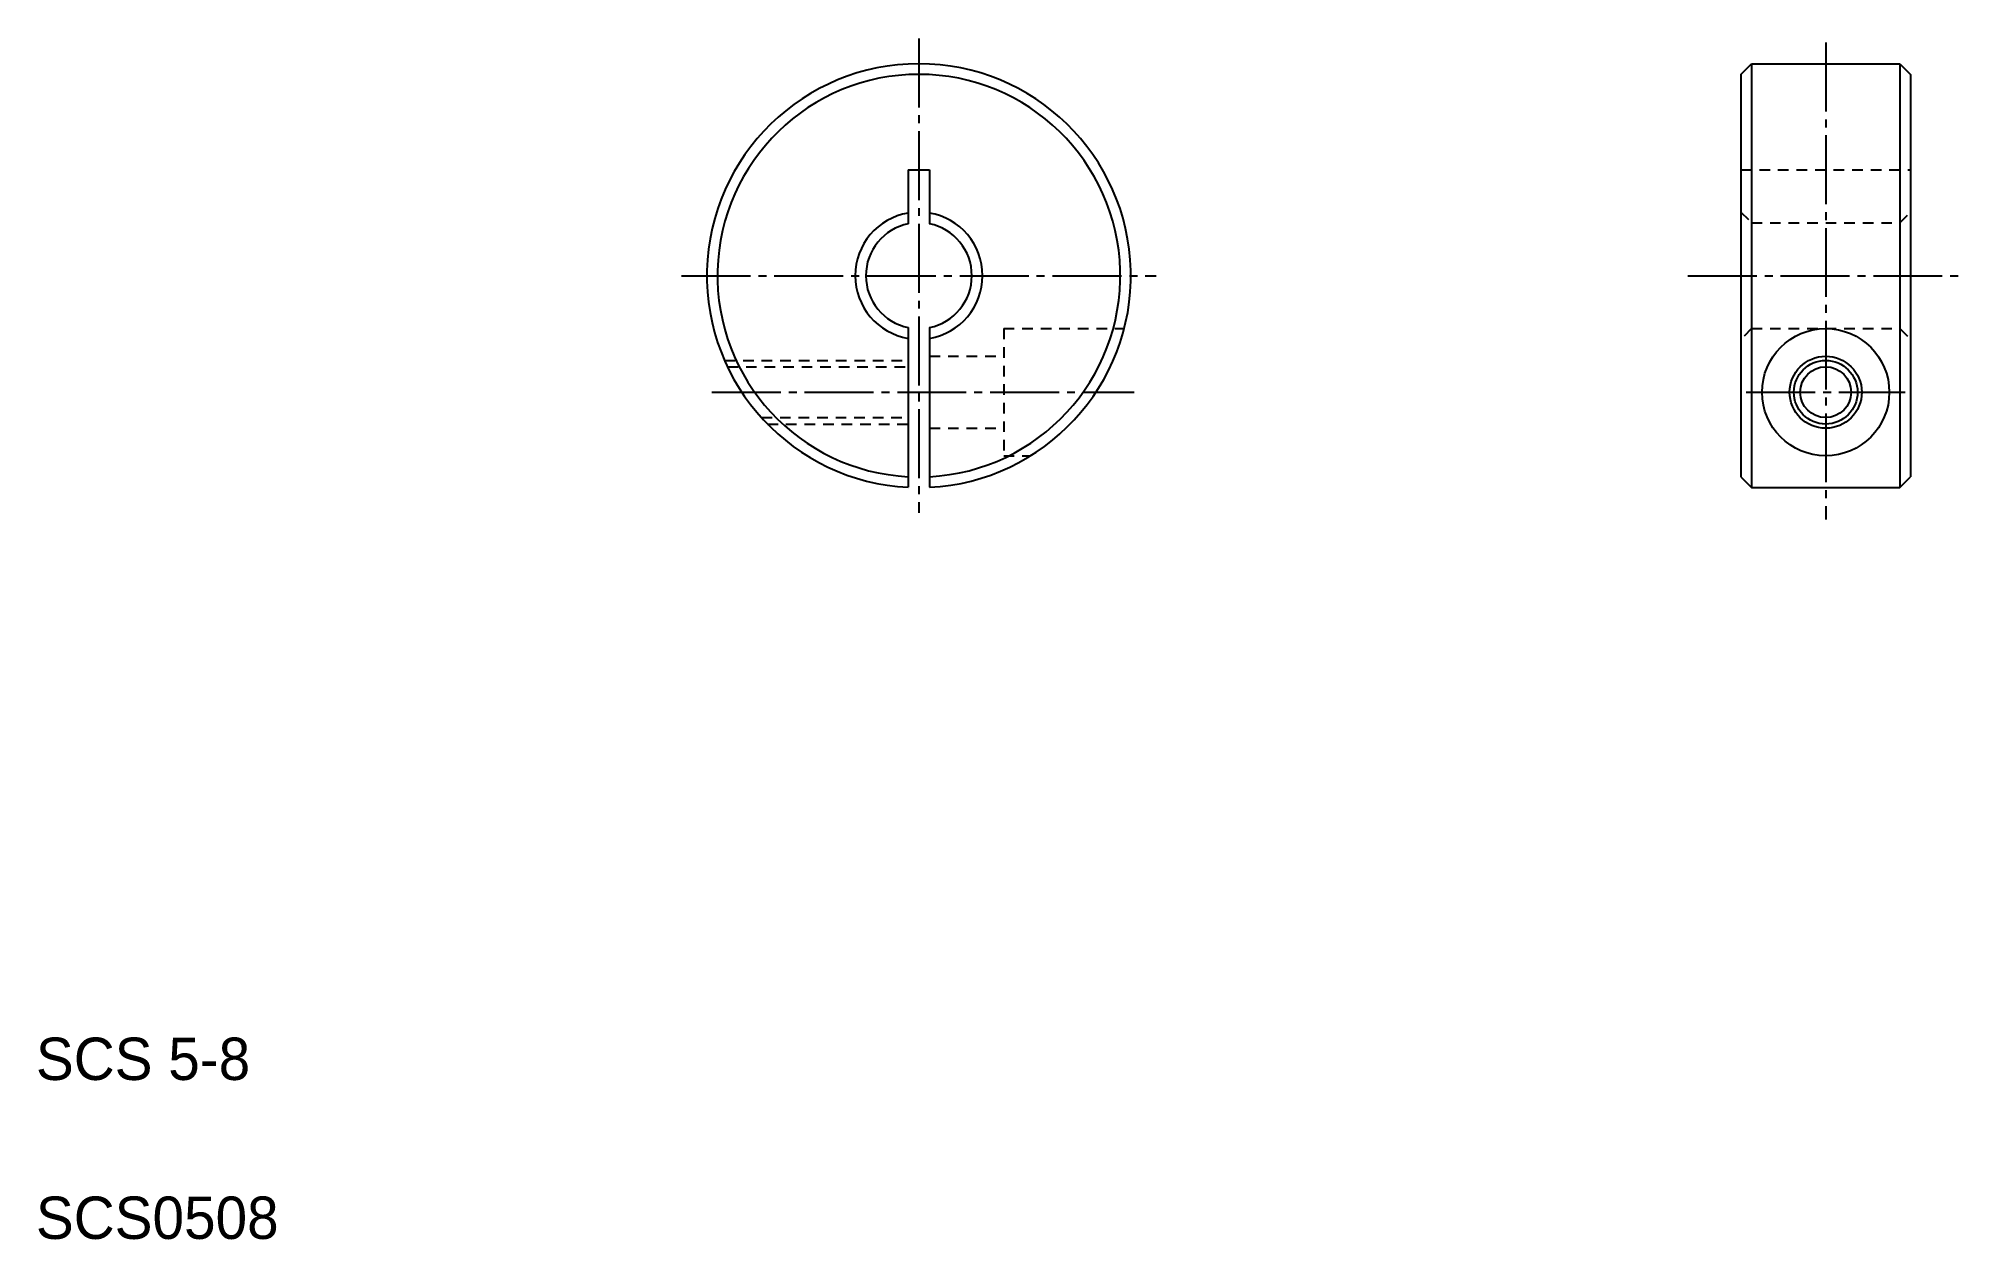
# Model space of a CAD drawing. Extents: x 5.1 to 95.9, y 5 to 61.7.
import ezdxf

# ---------------------------------------------------------------- set-up
doc = ezdxf.new("R2010")
doc.units = 0
doc.header["$LTSCALE"] = 0.25
doc.linetypes.add('CENTER', pattern=[17.5, 13, -1.5, 1.5, -1.5])
doc.linetypes.add('DASHED', pattern=[3.5, 2, -1.5])
doc.layers.get('0').update_dxf_attribs({"linetype": 'CONTINUOUS'})
doc.layers.add('CENTER', color=1, linetype='CENTER')

msp = doc.modelspace()

# ---------------------------------------------------------------- linework, layer by layer
at = {"color": 7, "linetype": 'CONTINUOUS'}
for p, q in [((85.419, 59.957), (85.919, 60.457)), ((85.419, 59.957), (85.419, 40.957)), ((85.919, 60.457), (85.919, 40.457)), ((85.919, 60.457), (92.919, 60.457)), ((92.919, 60.457), (92.919, 40.457)), ((92.919, 60.457), (93.419, 59.957)), ((93.419, 59.957), (93.419, 40.957)), ((46.146, 55.457), (46.146, 52.907)), ((46.146, 55.457), (47.146, 55.457)), ((47.146, 55.457), (47.146, 52.907)), ((46.146, 48.008), (46.146, 40.47)), ((47.146, 48.008), (47.146, 40.47)), ((85.419, 40.957), (85.919, 40.457)), ((92.919, 40.457), (93.419, 40.957)), ((85.919, 40.457), (92.919, 40.457))]:
    msp.add_line(p, q, dxfattribs=at)
at = {"color": 3, "linetype": 'DASHED'}
for p, q in [((85.419, 55.457), (93.419, 55.457)), ((85.419, 53.457), (85.919, 52.957)), ((85.919, 52.957), (92.919, 52.957)), ((92.919, 52.957), (93.419, 53.457)), ((50.646, 47.957), (56.328, 47.957)), ((50.646, 47.957), (50.646, 41.927)), ((85.919, 47.957), (85.419, 47.457)), ((85.919, 47.957), (92.919, 47.957)), ((92.919, 47.957), (93.419, 47.457)), ((37.481, 46.457), (46.146, 46.457)), ((47.146, 46.657), (50.646, 46.657)), ((37.618, 46.157), (46.146, 46.157)), ((39.222, 43.757), (46.146, 43.757)), ((39.504, 43.457), (46.146, 43.457)), ((47.146, 43.257), (50.646, 43.257)), ((50.646, 41.957), (51.914, 41.957))]:
    msp.add_line(p, q, dxfattribs=at)
for p, q in [((87.669, 52.957), (87.669, 52.958)), ((89.419, 52.957), (89.419, 52.957))]:
    msp.add_line(p, q)
at = {"color": 7, "linetype": 'CONTINUOUS'}
for radius in [3, 1.7, 1.2]:
    msp.add_circle((89.419, 44.957), radius, dxfattribs=at)
at = {"color": 3, "linetype": 'CONTINUOUS'}
msp.add_circle((89.419, 44.957), 1.5, dxfattribs=at)
at = {"color": 7, "linetype": 'CONTINUOUS'}
for radius, start, end in [(10, 272.86598, 267.13402), (9.5, 273.01696, 266.98304), (3, 99.59407, 260.40593), (2.5, 101.53696, 258.46304), (3, 279.59407, 80.40593), (2.5, 281.53696, 78.46304)]:
    msp.add_arc((46.646, 50.457), radius, start, end, dxfattribs=at)
at = {"layer": 'CENTER', "color": 1, "linetype": 'CENTER'}
for p, q in [((46.646, 61.651), (46.646, 39.264)), ((89.419, 61.457), (89.419, 38.957)), ((35.452, 50.457), (57.839, 50.457)), ((82.919, 50.457), (95.919, 50.457)), ((36.884, 44.957), (56.801, 44.957)), ((85.669, 44.957), (93.169, 44.957))]:
    msp.add_line(p, q, dxfattribs=at)

# ---------------------------------------------------------------- texts
for s, p in [('SCS 5-8', (5, 12.5)), ('SCS0508', (5, 5))]:
    msp.add_text(s, height=2).set_placement(p)

doc.saveas('drawing.dxf')
